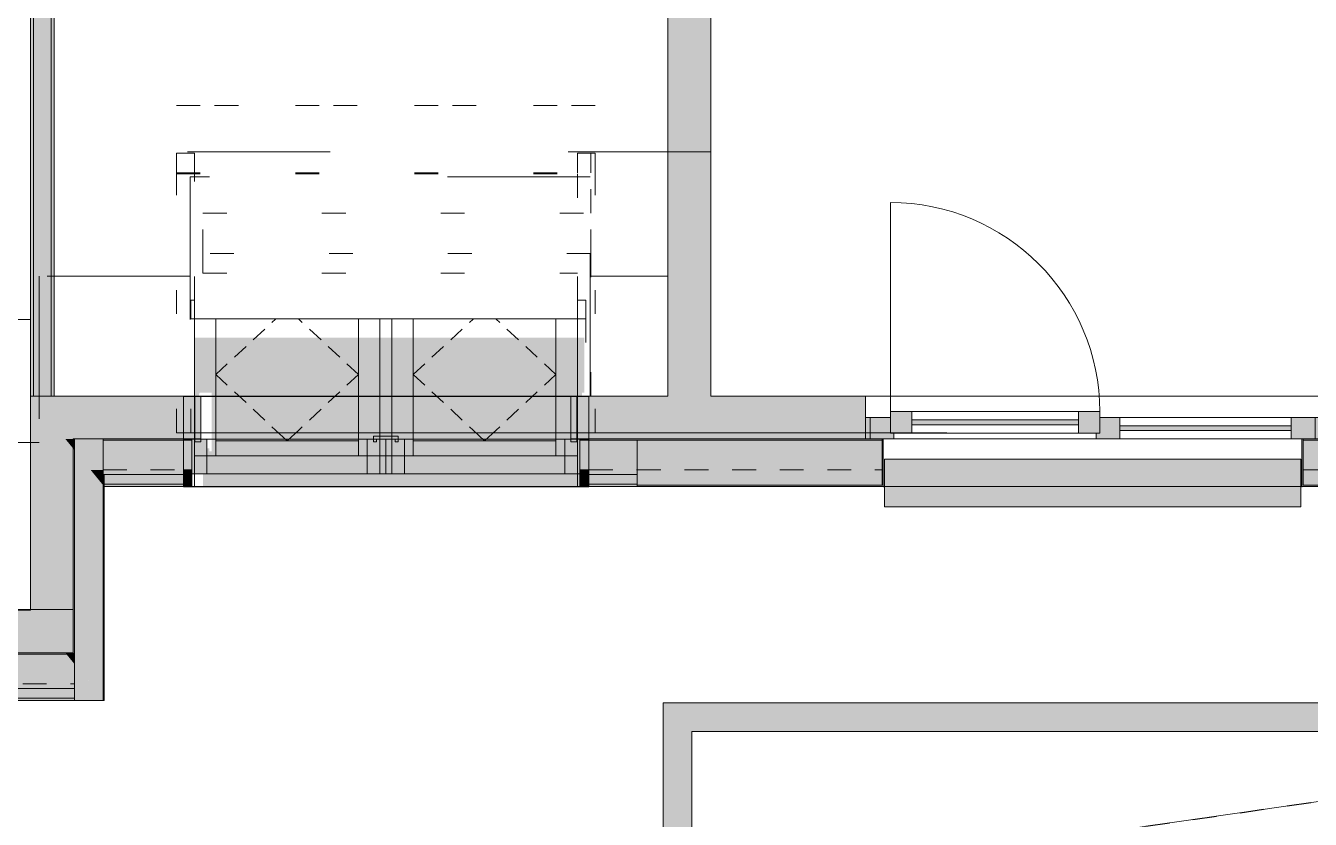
# Model space of a CAD drawing. Header units: metres. Extents: x -4 to 206, y -18 to 45.
# Drawn here: x 180.21 to 185.61, y 8.4 to 11.74 of the extents above; entities that cross this region are included whole.
import ezdxf

# ---------------------------------------------------------------- set-up
doc = ezdxf.new("R2010")
doc.units = ezdxf.units.M
doc.header["$MEASUREMENT"] = 0
for name, pattern in [('Baufluchtlinie', [0.013, 0.008, -0.005]), ('Grenzlinie', [0.008, 0.003, -0.005]), ('UNSICHTBAR', [0.4, 0, -0.4]), ('Wipeout_Contour', [1, 0, -1])]:
    doc.linetypes.add(name, pattern=pattern)
for name, color, linetype in [('110 Wand Aussen', 7, 'Continuous'), ('120 Wand Innen tragend', 7, 'Continuous'), ('130 Wand Innen', 7, 'Continuous'), ('140 Brüstung', 7, 'Continuous'), ('310 Dachkonstruktion massiv', 7, 'Continuous'), ('325 Dachfenster', 7, 'Continuous'), ('815 Raumbegrenzung', 7, 'Continuous'), ('905 VP Beschriftung Übersicht.Übersicht', 7, 'Continuous'), ('Neubau_840 Baulinien', 7, 'Continuous')]:
    doc.layers.add(name, color=color, linetype=linetype)
doc.linetypes.add('Grenze Grundstück', pattern='A,0,[1,415_260415_PP_VA_1_5 2 St1.Shx,S=0.00031746,R=0,X=0,Y=0],-0.04,0', length=0.04)

# ---------------------------------------------------------------- blocks, each defined once
blk = doc.blocks.new('Einfache Fensteröffnung[3]_1', base_point=(168.0292, 39.9833))
at = {"layer": '110 Wand Aussen', "color": 7, "linetype": 'Continuous', "lineweight": 18}
for p, q in [((180.878, 10.0033), (180.878, 10.1833)), ((182.582, 10.0033), (182.582, 10.1833))]:
    blk.add_line(p, q, dxfattribs=at)
at = {"layer": '110 Wand Aussen', "color": 7, "linetype": 'Continuous', "lineweight": 25}
for p, q in [((180.878, 10.1833), (182.582, 10.1833)), ((180.878, 9.8033), (182.582, 9.8033))]:
    blk.add_line(p, q, dxfattribs=at)
at = {"layer": '110 Wand Aussen', "color": 7, "linetype": 'Continuous', "lineweight": 13}
for p, q in [((180.878, 9.9983), (180.878, 10.0033)), ((180.878, 9.8733), (180.878, 9.9983)), ((182.582, 9.9983), (182.582, 10.0033)), ((182.582, 9.8733), (182.582, 9.9983)), ((180.878, 9.8533), (180.878, 9.8733)), ((180.878, 9.8133), (180.878, 9.8533)), ((182.582, 9.8533), (182.582, 9.8733)), ((182.582, 9.8133), (182.582, 9.8533)), ((180.878, 9.8033), (180.878, 9.8133)), ((182.582, 9.8033), (182.582, 9.8133))]:
    blk.add_line(p, q, dxfattribs=at)
blk = doc.blocks.new('Wand_17_1', base_point=(180.5442, 9.8733))
at = {"layer": '110 Wand Aussen', "linetype": 'Continuous', "lineweight": 0, "true_color": 0x000000}
for points in [[(180.2342, 10.0033), (180.3811, 10.0033), (180.2342, 10.1833)], [(180.2342, 10.1833), (180.3811, 10.0033), (180.4142, 10.0033), (180.4142, 10.1833)], [(180.4142, 10.1833), (180.4142, 10.0033), (180.878, 10.0033), (180.878, 10.1833)], [(182.582, 10.1833), (182.582, 10.0033), (182.7842, 10.0033), (182.7842, 10.1833)], [(180.5392, 9.9983), (180.878, 9.9983), (180.878, 10.0033), (180.5392, 10.0033)], [(180.5392, 9.8733), (180.878, 9.8733), (180.878, 9.9983), (180.5392, 9.9983)], [(182.582, 9.9983), (182.7842, 9.9983), (182.7842, 10.0033), (182.582, 10.0033)], [(182.582, 9.8733), (182.7842, 9.8733), (182.7842, 9.9983), (182.582, 9.9983)], [(180.5392, 9.8533), (180.878, 9.8533), (180.878, 9.8733), (180.5392, 9.8733)], [(182.582, 9.8533), (182.7842, 9.8533), (182.7842, 9.8733), (182.582, 9.8733)], [(180.878, 9.8133), (180.5442, 9.8133), (180.5442, 9.8033), (180.878, 9.8033)], [(182.7842, 9.8133), (182.582, 9.8133), (182.582, 9.8033), (182.7842, 9.8033)]]:
    blk.add_hatch(color=18, dxfattribs=at).paths.add_polyline_path(points)
at = {"layer": '110 Wand Aussen', "linetype": 'Continuous', "lineweight": 0, "true_color": 0xffffff}
for points in [[(180.5442, 9.8133), (180.878, 9.8133), (180.878, 9.8533), (180.5442, 9.8533)], [(182.582, 9.8133), (182.7842, 9.8133), (182.7842, 9.8533), (182.582, 9.8533)]]:
    blk.add_hatch(color=7, dxfattribs=at).paths.add_polyline_path(points)
at = {"layer": '110 Wand Aussen', "color": 7, "linetype": 'Continuous', "lineweight": 18}
for p, q in [((180.878, 10.0033), (180.878, 10.1833)), ((182.582, 10.0033), (182.582, 10.1833)), ((180.4192, 10.0033), (180.4142, 10.0033)), ((180.5392, 10.0033), (180.4192, 10.0033)), ((180.5392, 10.0033), (180.878, 10.0033)), ((182.582, 10.0033), (182.7842, 10.0033))]:
    blk.add_line(p, q, dxfattribs=at)
at = {"layer": '110 Wand Aussen', "color": 7, "linetype": 'Continuous', "lineweight": 13}
for p, q in [((180.5392, 10.0033), (180.5392, 9.9983)), ((180.5392, 9.9983), (180.5392, 9.8733)), ((180.5392, 9.9983), (180.878, 9.9983)), ((180.878, 9.9983), (180.878, 10.0033)), ((180.878, 9.8733), (180.878, 9.9983)), ((182.582, 9.9983), (182.582, 10.0033)), ((182.582, 9.9983), (182.7842, 9.9983)), ((182.582, 9.8733), (182.582, 9.9983)), ((180.5392, 9.8733), (180.5392, 9.8533)), ((180.5442, 9.8533), (180.5392, 9.8533)), ((180.5442, 9.8533), (180.5442, 9.8133)), ((180.5442, 9.8533), (180.878, 9.8533)), ((180.878, 9.8533), (180.878, 9.8733)), ((180.878, 9.8133), (180.878, 9.8533)), ((182.582, 9.8533), (182.582, 9.8733)), ((182.582, 9.8533), (182.7842, 9.8533)), ((182.582, 9.8133), (182.582, 9.8533)), ((180.5442, 9.8133), (180.5442, 9.8033)), ((180.5442, 9.8133), (180.878, 9.8133)), ((180.878, 9.8033), (180.878, 9.8133)), ((182.582, 9.8133), (182.7842, 9.8133)), ((182.582, 9.8033), (182.582, 9.8133))]:
    blk.add_line(p, q, dxfattribs=at)
at = {"layer": '110 Wand Aussen', "color": 7, "linetype": 'Baufluchtlinie', "lineweight": 0}
for p, q in [((180.5392, 9.8733), (180.878, 9.8733)), ((182.582, 9.8733), (182.7842, 9.8733))]:
    blk.add_line(p, q, dxfattribs=at)
at = {"layer": '110 Wand Aussen', "color": 7, "linetype": 'Continuous', "lineweight": 18, "flags": 128}
for points in [[(180.2342, 10.1833), (180.2342, 10.0033)], [(180.878, 10.1833), (180.2342, 10.1833)], [(182.7842, 10.1833), (182.582, 10.1833)]]:
    blk.add_lwpolyline(points, dxfattribs=at)
at = {"layer": '110 Wand Aussen', "color": 7, "linetype": 'Continuous', "lineweight": 13, "flags": 128}
for points in [[(182.7842, 9.8733), (182.7842, 9.9983)], [(182.7842, 9.8533), (182.7842, 9.8733)], [(182.7842, 9.8133), (182.7842, 9.8533)], [(180.5442, 9.8033), (180.878, 9.8033)], [(182.582, 9.8033), (182.7842, 9.8033)], [(182.7842, 9.8033), (182.7842, 9.8133)]]:
    blk.add_lwpolyline(points, dxfattribs=at)
at = {"layer": '110 Wand Aussen', "color": 7, "linetype": 'Continuous', "lineweight": 13}
blk.add_blockref('Einfache Fensteröffnung[3]_1', (168.0292, 39.9833), dxfattribs=at)
blk = doc.blocks.new('Einfache Fensteröffnung[5]_1', base_point=(168.0292, 39.9833))
at = {"layer": '110 Wand Aussen', "color": 7, "linetype": 'Continuous', "lineweight": 18}
for p, q in [((177.9453, 9.1033), (177.9453, 9.2833)), ((179.6023, 9.1033), (179.6023, 9.2833))]:
    blk.add_line(p, q, dxfattribs=at)
at = {"layer": '110 Wand Aussen', "color": 7, "linetype": 'Continuous', "lineweight": 25}
for p, q in [((177.9453, 9.2833), (179.6023, 9.2833)), ((177.9453, 8.9033), (179.6023, 8.9033))]:
    blk.add_line(p, q, dxfattribs=at)
at = {"layer": '110 Wand Aussen', "color": 7, "linetype": 'Continuous', "lineweight": 13}
for p, q in [((177.9453, 9.0983), (177.9453, 9.1033)), ((177.9453, 8.9733), (177.9453, 9.0983)), ((179.6023, 9.0983), (179.6023, 9.1033)), ((179.6023, 8.9733), (179.6023, 9.0983)), ((177.9453, 8.9533), (177.9453, 8.9733)), ((179.6023, 8.9533), (179.6023, 8.9733)), ((177.9453, 8.9133), (177.9453, 8.9533)), ((177.9453, 8.9033), (177.9453, 8.9133)), ((179.6023, 8.9133), (179.6023, 8.9533)), ((179.6023, 8.9033), (179.6023, 8.9133))]:
    blk.add_line(p, q, dxfattribs=at)
blk = doc.blocks.new('Wand_24_1', base_point=(177.6942, 8.9733))
at = {"layer": '110 Wand Aussen', "linetype": 'Continuous', "lineweight": 0, "true_color": 0x000000}
for points in [[(177.3842, 9.1033), (177.5311, 9.1033), (177.3842, 9.2833)], [(177.3842, 9.2833), (177.5311, 9.1033), (177.5642, 9.1033), (177.5642, 9.2833)], [(177.5642, 9.2833), (177.5642, 9.1033), (177.9453, 9.1033), (177.9453, 9.2833)], [(179.6023, 9.2833), (179.6023, 9.1033), (180.2342, 9.1033), (180.2342, 9.2833)], [(177.6892, 9.0983), (177.9453, 9.0983), (177.9453, 9.1033), (177.6892, 9.1033)], [(177.6892, 8.9733), (177.9453, 8.9733), (177.9453, 9.0983), (177.6892, 9.0983)], [(179.6023, 9.0983), (180.3851, 9.0983), (180.3811, 9.1033), (179.6023, 9.1033)], [(179.6023, 8.9733), (180.4192, 8.9733), (180.4192, 9.0566), (180.3851, 9.0983), (179.6023, 9.0983)], [(180.3811, 9.1033), (180.3851, 9.0983), (180.4142, 9.0983), (180.4142, 9.1033)], [(180.3851, 9.0983), (180.4142, 9.0627), (180.4142, 9.0983)], [(180.4142, 9.0983), (180.4142, 9.0627), (180.4192, 9.0566), (180.4192, 9.0983)], [(177.6892, 8.9733), (177.6892, 8.9533), (177.9453, 8.9533), (177.9453, 8.9733)], [(179.6023, 8.9733), (179.6023, 8.9533), (180.4192, 8.9533), (180.4192, 8.9733)], [(177.6942, 8.9133), (177.6942, 8.9033), (177.9453, 8.9033), (177.9453, 8.9133)], [(179.6023, 8.9133), (179.6023, 8.9033), (180.4192, 8.9033), (180.4192, 8.9133)]]:
    blk.add_hatch(color=18, dxfattribs=at).paths.add_polyline_path(points)
at = {"layer": '110 Wand Aussen', "linetype": 'Continuous', "lineweight": 0, "true_color": 0xffffff}
for points in [[(177.6942, 8.9533), (177.6942, 8.9133), (177.9453, 8.9133), (177.9453, 8.9533)], [(179.6023, 8.9533), (179.6023, 8.9133), (180.4192, 8.9133), (180.4192, 8.9533)]]:
    blk.add_hatch(color=7, dxfattribs=at).paths.add_polyline_path(points)
at = {"layer": '110 Wand Aussen', "color": 7, "linetype": 'Continuous', "lineweight": 18}
for p, q in [((177.9453, 9.1033), (177.9453, 9.2833)), ((179.6023, 9.1033), (179.6023, 9.2833)), ((177.5692, 9.1033), (177.5642, 9.1033)), ((177.6892, 9.1033), (177.5692, 9.1033)), ((177.6892, 9.1033), (177.9453, 9.1033)), ((179.6023, 9.1033), (180.2342, 9.1033)), ((180.2342, 9.1033), (180.3811, 9.1033)), ((180.3811, 9.1033), (180.4142, 9.1033))]:
    blk.add_line(p, q, dxfattribs=at)
at = {"layer": '110 Wand Aussen', "color": 7, "linetype": 'Continuous', "lineweight": 13}
for p, q in [((177.6892, 9.1033), (177.6892, 9.0983)), ((177.6892, 9.0983), (177.6892, 8.9733)), ((177.6892, 9.0983), (177.9453, 9.0983)), ((177.9453, 9.0983), (177.9453, 9.1033)), ((177.9453, 8.9733), (177.9453, 9.0983)), ((179.6023, 9.0983), (179.6023, 9.1033)), ((179.6023, 9.0983), (180.3851, 9.0983)), ((179.6023, 8.9733), (179.6023, 9.0983)), ((180.3851, 9.0983), (180.4142, 9.0983)), ((180.4142, 9.0983), (180.4192, 9.0983)), ((180.4192, 9.0566), (180.4192, 9.0983)), ((180.4192, 9.0566), (180.4192, 8.9733)), ((177.6892, 8.9733), (177.6892, 8.9533)), ((177.9453, 8.9533), (177.9453, 8.9733)), ((179.6023, 8.9533), (179.6023, 8.9733)), ((180.4192, 8.9733), (180.4192, 8.9533)), ((177.6942, 8.9533), (177.6892, 8.9533)), ((177.6942, 8.9533), (177.6942, 8.9133)), ((177.6942, 8.9533), (177.9453, 8.9533)), ((177.6942, 8.9133), (177.6942, 8.9033)), ((177.6942, 8.9133), (177.9453, 8.9133)), ((177.9453, 8.9133), (177.9453, 8.9533)), ((177.9453, 8.9033), (177.9453, 8.9133)), ((179.6023, 8.9533), (180.4192, 8.9533)), ((179.6023, 8.9133), (179.6023, 8.9533)), ((179.6023, 8.9133), (180.4192, 8.9133)), ((179.6023, 8.9033), (179.6023, 8.9133)), ((180.4192, 8.9533), (180.4192, 8.9133)), ((180.4192, 8.9133), (180.4192, 8.9033))]:
    blk.add_line(p, q, dxfattribs=at)
at = {"layer": '110 Wand Aussen', "color": 7, "linetype": 'Baufluchtlinie', "lineweight": 0}
for p, q in [((177.6892, 8.9733), (177.9453, 8.9733)), ((179.6023, 8.9733), (180.4192, 8.9733))]:
    blk.add_line(p, q, dxfattribs=at)
at = {"layer": '110 Wand Aussen', "color": 7, "linetype": 'Continuous', "lineweight": 18, "flags": 128}
for points in [[(177.3842, 9.2833), (177.3842, 9.1033)], [(177.9453, 9.2833), (177.3842, 9.2833)], [(180.2342, 9.2833), (179.6023, 9.2833)]]:
    blk.add_lwpolyline(points, dxfattribs=at)
at = {"layer": '110 Wand Aussen', "color": 7, "linetype": 'Continuous', "lineweight": 13, "flags": 128}
for points in [[(177.6942, 8.9033), (177.9453, 8.9033)], [(179.6023, 8.9033), (180.4192, 8.9033)]]:
    blk.add_lwpolyline(points, dxfattribs=at)
at = {"layer": '110 Wand Aussen', "color": 7, "linetype": 'Continuous', "lineweight": 13}
blk.add_blockref('Einfache Fensteröffnung[5]_1', (168.0292, 39.9833), dxfattribs=at)
blk = doc.blocks.new('2-Flügelfenster 1+1 27[6]_1', base_point=(168.0292, 39.9833))
at = {"layer": '110 Wand Aussen', "linetype": 'Continuous', "lineweight": 0, "true_color": 0xffffff}
for points in [[(183.8492, 10.0283), (183.9392, 10.0283), (183.9392, 10.1183), (183.8492, 10.1183)], [(184.6392, 10.0283), (184.7292, 10.0283), (184.7292, 10.1183), (184.6392, 10.1183)], [(183.7642, 10.0933), (183.7642, 10.0033), (183.8642, 10.0033), (183.8642, 10.0283), (183.8492, 10.0283), (183.8492, 10.0933)], [(183.9392, 10.0833), (183.9392, 10.0633), (184.6392, 10.0633), (184.6392, 10.0833)], [(184.7642, 10.0033), (184.7642, 10.0933), (184.7292, 10.0933), (184.7292, 10.0283), (184.7142, 10.0283), (184.7142, 10.0033)], [(184.7642, 10.0933), (184.7642, 10.0033), (184.8142, 10.0033), (184.8142, 10.0933)], [(185.5342, 10.0583), (184.8142, 10.0583), (184.8142, 10.0383), (185.5342, 10.0383)], [(185.6342, 10.0033), (185.6342, 10.0933), (185.5342, 10.0933), (185.5342, 10.0033)]]:
    blk.add_hatch(color=7, dxfattribs=at).paths.add_polyline_path(points)
at = {"layer": '110 Wand Aussen', "linetype": 'Continuous', "lineweight": 0, "true_color": 0x000000}
for points in [[(183.7642, 10.0933), (183.7442, 10.0933), (183.7442, 10.0033), (183.7642, 10.0033)], [(185.6342, 10.0033), (185.6542, 10.0033), (185.6542, 10.0933), (185.6342, 10.0933)]]:
    blk.add_hatch(color=18, dxfattribs=at).paths.add_polyline_path(points)
at = {"layer": '110 Wand Aussen', "color": 8, "linetype": 'Continuous', "lineweight": 0}
blk.add_line((183.8492, 10.1183), (183.8492, 10.9983), dxfattribs=at)
at = {"layer": '110 Wand Aussen', "color": 7, "linetype": 'Continuous', "lineweight": 13}
for p, q in [((183.7442, 10.1833), (185.6542, 10.1833)), ((183.8492, 10.0283), (183.8492, 10.1183)), ((183.8492, 10.1183), (183.9392, 10.1183)), ((183.9392, 10.1183), (184.6392, 10.1183)), ((183.9392, 10.1183), (183.9392, 10.0283)), ((184.6392, 10.0283), (184.6392, 10.1183)), ((184.6392, 10.1183), (184.7292, 10.1183)), ((184.7292, 10.1183), (184.7292, 10.0283)), ((183.7642, 10.0933), (183.8492, 10.0933)), ((183.7642, 10.0033), (183.7642, 10.0933)), ((183.8492, 10.0933), (183.8492, 10.0283)), ((183.9392, 10.0833), (184.6392, 10.0833)), ((184.6392, 10.0633), (183.9392, 10.0633)), ((184.7292, 10.0283), (184.7292, 10.0933)), ((184.7292, 10.0933), (184.7642, 10.0933)), ((184.7642, 10.0933), (184.8142, 10.0933)), ((184.8142, 10.0933), (185.5342, 10.0933)), ((184.8142, 10.0933), (184.8142, 10.0033)), ((184.8142, 10.0583), (185.5342, 10.0583)), ((185.5342, 10.0033), (185.5342, 10.0933)), ((185.5342, 10.0933), (185.6342, 10.0933)), ((185.6342, 10.0933), (185.6342, 10.0033)), ((183.8642, 10.0033), (183.7642, 10.0033)), ((183.8142, 10.0033), (183.8192, 10.0033)), ((183.8142, 10.0033), (183.8192, 10.0033)), ((183.8192, 9.9983), (183.8192, 10.0033)), ((183.8192, 9.8733), (183.8192, 9.9983)), ((183.8492, 10.0283), (183.8642, 10.0283)), ((183.9392, 10.0283), (183.8492, 10.0283)), ((183.8642, 10.0283), (183.8642, 10.0033)), ((184.7142, 10.0033), (183.8642, 10.0033)), ((184.6392, 10.0283), (183.9392, 10.0283)), ((184.7292, 10.0283), (184.6392, 10.0283)), ((184.7142, 10.0033), (184.7142, 10.0283)), ((184.7142, 10.0283), (184.7292, 10.0283)), ((184.7642, 10.0033), (184.7142, 10.0033)), ((184.8142, 10.0033), (184.7642, 10.0033)), ((185.5342, 10.0383), (184.8142, 10.0383)), ((185.5342, 10.0033), (184.8142, 10.0033)), ((185.6342, 10.0033), (185.5342, 10.0033)), ((185.5842, 10.0033), (185.5792, 10.0033)), ((185.5842, 10.0033), (185.5792, 10.0033)), ((185.5792, 9.9983), (185.5792, 10.0033)), ((185.5792, 9.8733), (185.5792, 9.9983)), ((185.5842, 10.0033), (185.6542, 10.0033)), ((185.5842, 10.0033), (185.6542, 10.0033)), ((183.8192, 9.8083), (183.8192, 9.8733)), ((185.5792, 9.8083), (185.5792, 9.8733)), ((183.8192, 9.8033), (183.8192, 9.8083)), ((183.8192, 9.8033), (185.5792, 9.8033)), ((185.5792, 9.8033), (185.5792, 9.8083))]:
    blk.add_line(p, q, dxfattribs=at)
at = {"layer": '110 Wand Aussen', "color": 7, "linetype": 'Continuous', "lineweight": 18}
for p, q in [((183.7442, 10.0933), (183.7442, 10.1833)), ((185.6542, 10.0933), (185.6542, 10.1833)), ((183.7442, 10.0033), (183.7442, 10.0933)), ((183.7442, 10.0033), (183.7442, 10.0933)), ((185.6542, 10.0033), (185.6542, 10.0933)), ((185.6542, 10.0033), (185.6542, 10.0933)), ((183.7442, 10.0033), (183.8142, 10.0033)), ((183.7442, 10.0033), (183.8142, 10.0033))]:
    blk.add_line(p, q, dxfattribs=at)
at = {"layer": '110 Wand Aussen', "color": 7, "linetype": 'Continuous', "lineweight": 13, "flags": 128}
for points in [[(183.7642, 10.0933), (183.7442, 10.0933), (183.7442, 10.0033), (183.7642, 10.0033)], [(185.6342, 10.0033), (185.6542, 10.0033), (185.6542, 10.0933), (185.6342, 10.0933)]]:
    blk.add_lwpolyline(points, close=True, dxfattribs=at)
at = {"layer": '110 Wand Aussen', "color": 8, "linetype": 'Continuous', "lineweight": 0}
blk.add_arc((183.8492, 10.1183), 0.88, 0, 90, dxfattribs=at)
at = {"layer": '110 Wand Aussen', "color": 7, "linetype": 'Continuous', "lineweight": 13}
for p in [(183.7442, 10.1833), (185.6542, 10.1833), (183.8192, 9.8033), (185.5792, 9.8033)]:
    blk.add_point(p, dxfattribs=at)
blk = doc.blocks.new('Wand_25_1', base_point=(182.7842, 9.8733))
at = {"layer": '110 Wand Aussen', "linetype": 'Continuous', "lineweight": 0, "true_color": 0x000000}
for points in [[(182.7842, 10.1833), (182.7842, 10.0033), (183.7442, 10.0033), (183.7442, 10.0933), (183.7442, 10.1833)], [(185.6542, 10.1833), (185.8011, 10.0033), (185.8342, 10.0033), (185.8342, 10.1833)], [(185.8011, 10.0033), (185.6542, 10.1833), (185.6542, 10.0033)], [(182.7842, 9.9983), (183.8142, 9.9983), (183.8142, 10.0033), (182.7842, 10.0033)], [(182.7842, 9.9983), (182.7842, 9.8733), (183.8142, 9.8733), (183.8142, 9.9983)], [(183.8142, 9.8033), (183.8192, 9.8033), (183.8192, 10.0033), (183.8142, 10.0033)], [(185.5842, 9.8033), (185.5842, 10.0033), (185.5792, 10.0033), (185.5792, 9.8033)], [(185.8011, 10.0033), (185.5842, 10.0033), (185.5842, 9.9983), (185.8051, 9.9983)], [(185.5842, 9.8733), (185.8392, 9.8733), (185.8392, 9.9566), (185.8051, 9.9983), (185.5842, 9.9983)], [(185.8011, 10.0033), (185.8051, 9.9983), (185.8342, 9.9983), (185.8342, 10.0033)], [(185.8051, 9.9983), (185.8342, 9.9627), (185.8342, 9.9983)], [(185.8342, 10.0033), (185.8342, 9.9983), (185.8392, 9.9983), (185.8392, 10.0033)], [(185.8342, 9.9983), (185.8342, 9.9627), (185.8392, 9.9566), (185.8392, 9.9983)], [(185.8392, 9.9983), (185.8392, 9.9566), (185.9071, 9.8733), (185.9592, 9.8733), (185.9592, 9.9983)], [(185.8392, 9.8733), (185.9071, 9.8733), (185.8392, 9.9566)], [(182.7842, 9.8083), (183.8142, 9.8083), (183.8142, 9.8733), (182.7842, 9.8733)], [(185.9071, 9.8733), (185.5842, 9.8733), (185.5842, 9.8083), (185.9601, 9.8083)], [(185.9071, 9.8733), (185.9592, 9.8095), (185.9592, 9.8733)], [(185.9592, 9.8733), (185.9592, 9.8095), (185.9601, 9.8083), (185.9642, 9.8083), (185.9642, 9.8733)], [(182.7842, 9.8083), (182.7842, 9.8033), (183.8142, 9.8033), (183.8142, 9.8083)], [(185.5842, 9.8033), (185.9642, 9.8033), (185.9601, 9.8083), (185.5842, 9.8083)], [(185.9642, 9.8083), (185.9601, 9.8083), (185.9642, 9.8033)]]:
    blk.add_hatch(color=18, dxfattribs=at).paths.add_polyline_path(points)
at = {"layer": '110 Wand Aussen', "color": 7, "linetype": 'Continuous', "lineweight": 18}
for p, q in [((183.7442, 10.0933), (183.7442, 10.1833)), ((185.6542, 10.0933), (185.6542, 10.1833)), ((183.7442, 10.0033), (183.7442, 10.0933)), ((185.6542, 10.0033), (185.6542, 10.0933)), ((182.7842, 10.0033), (183.7442, 10.0033)), ((183.7442, 10.0033), (183.8142, 10.0033)), ((185.6542, 10.0033), (185.8011, 10.0033))]:
    blk.add_line(p, q, dxfattribs=at)
at = {"layer": '110 Wand Aussen', "color": 7, "linetype": 'Continuous', "lineweight": 13}
for p, q in [((182.7842, 9.9983), (183.8142, 9.9983)), ((183.8142, 10.0033), (183.8192, 10.0033)), ((183.8142, 9.8083), (183.8142, 10.0033)), ((183.8192, 9.9983), (183.8192, 10.0033)), ((183.8192, 9.8733), (183.8192, 9.9983)), ((185.5792, 9.9983), (185.5792, 10.0033)), ((185.5842, 10.0033), (185.5792, 10.0033)), ((185.5792, 9.8733), (185.5792, 9.9983)), ((185.5842, 10.0033), (185.6542, 10.0033)), ((185.5842, 9.8083), (185.5842, 10.0033)), ((185.5842, 9.9983), (185.8051, 9.9983)), ((183.8192, 9.8083), (183.8192, 9.8733)), ((185.5792, 9.8083), (185.5792, 9.8733)), ((182.7842, 9.8083), (183.8142, 9.8083)), ((183.8142, 9.8033), (183.8192, 9.8033)), ((183.8192, 9.8033), (183.8192, 9.8083)), ((185.5792, 9.8033), (185.5792, 9.8083)), ((185.5842, 9.8033), (185.5792, 9.8033)), ((185.5842, 9.8083), (185.9601, 9.8083))]:
    blk.add_line(p, q, dxfattribs=at)
at = {"layer": '110 Wand Aussen', "color": 7, "linetype": 'Baufluchtlinie', "lineweight": 0}
for p, q in [((182.7842, 9.8733), (183.8142, 9.8733)), ((185.5842, 9.8733), (185.8392, 9.8733)), ((185.8392, 9.8733), (185.9071, 9.8733))]:
    blk.add_line(p, q, dxfattribs=at)
at = {"layer": '110 Wand Aussen', "color": 7, "linetype": 'Continuous', "lineweight": 18, "flags": 128}
for points in [[(182.9142, 10.1833), (182.7842, 10.1833)], [(183.7442, 10.1833), (183.0942, 10.1833)]]:
    blk.add_lwpolyline(points, dxfattribs=at)
at = {"layer": '110 Wand Aussen', "color": 7, "linetype": 'Continuous', "lineweight": 13, "flags": 128}
for points in [[(182.7842, 9.8733), (182.7842, 9.9983)], [(182.7842, 9.8083), (182.7842, 9.8733)], [(182.7842, 9.8033), (182.7842, 9.8083)], [(182.7842, 9.8033), (183.8142, 9.8033)], [(185.5842, 9.8033), (185.9642, 9.8033)]]:
    blk.add_lwpolyline(points, dxfattribs=at)
at = {"layer": '310 Dachkonstruktion massiv', "color": 7, "linetype": 'Continuous', "lineweight": 18}
for p, q in [((185.8342, 10.0033), (185.8342, 10.1833)), ((185.8011, 10.0033), (185.8342, 10.0033))]:
    blk.add_line(p, q, dxfattribs=at)
at = {"layer": '310 Dachkonstruktion massiv', "color": 7, "linetype": 'Continuous', "lineweight": 13}
for p, q in [((185.8051, 9.9983), (185.8342, 9.9983)), ((185.8342, 9.9983), (185.8392, 9.9983)), ((185.8392, 9.9983), (185.8392, 10.0033)), ((185.9592, 9.8733), (185.9592, 9.9983)), ((185.9601, 9.8083), (185.9642, 9.8083))]:
    blk.add_line(p, q, dxfattribs=at)
at = {"layer": '310 Dachkonstruktion massiv', "color": 7, "linetype": 'Baufluchtlinie', "lineweight": 0}
for p, q in [((185.9071, 9.8733), (185.9592, 9.8733)), ((185.9592, 9.8733), (185.9642, 9.8733))]:
    blk.add_line(p, q, dxfattribs=at)
at = {"layer": '310 Dachkonstruktion massiv', "color": 7, "linetype": 'Continuous', "lineweight": 13, "flags": 128}
for points in [[(185.9642, 9.8083), (185.9642, 9.8733)], [(185.9642, 9.8033), (185.9642, 9.8083)]]:
    blk.add_lwpolyline(points, dxfattribs=at)
at = {"layer": '110 Wand Aussen', "color": 7, "linetype": 'Continuous', "lineweight": 13}
blk.add_blockref('2-Flügelfenster 1+1 27[6]_1', (168.0292, 39.9833), dxfattribs=at)
blk = doc.blocks.new('Wand_188_1', base_point=(183.0142, 8.1483))
at = {"color": 254, "linetype": 'Wipeout_Contour', "lineweight": 0, "ltscale": 549.091374}
blk.add_wipeout([(182.8942, 8.8933), (183.0142, 8.7733), (183.0142, 8.8933)], dxfattribs=at).dxf.layer = '140 Brüstung'
at = {"color": 254, "linetype": 'Wipeout_Contour', "lineweight": 0, "ltscale": 732.613433}
blk.add_wipeout([(182.8942, 8.7733), (182.8942, 8.2683), (183.0142, 8.2683), (183.0142, 8.7733)], dxfattribs=at).dxf.layer = '140 Brüstung'
at = {"color": 254, "linetype": 'Wipeout_Contour', "lineweight": 0, "ltscale": 549.916337}
blk.add_wipeout([(182.8942, 8.7733), (183.0142, 8.7733), (182.8942, 8.8933)], dxfattribs=at).dxf.layer = '140 Brüstung'
at = {"layer": '140 Brüstung', "color": 7, "linetype": 'Continuous', "lineweight": 18, "flags": 128}
for points in [[(182.8942, 8.8933), (183.0142, 8.8933)], [(182.8942, 8.8933), (182.8942, 8.2683)], [(183.0142, 8.2683), (183.0142, 8.7733)]]:
    blk.add_lwpolyline(points, dxfattribs=at)
blk = doc.blocks.new('Wand_189_1', base_point=(183.0142, 8.7733))
at = {"color": 254, "linetype": 'Wipeout_Contour', "lineweight": 0, "ltscale": 739.754091}
blk.add_wipeout([(183.0142, 8.7733), (186.4397, 8.7733), (186.4397, 8.8933), (183.0142, 8.8933)], dxfattribs=at).dxf.layer = '140 Brüstung'
at = {"layer": '140 Brüstung', "color": 7, "linetype": 'Continuous', "lineweight": 18, "flags": 128}
for points in [[(186.4397, 8.8933), (183.0142, 8.8933)], [(183.0142, 8.7733), (186.4397, 8.7733)]]:
    blk.add_lwpolyline(points, dxfattribs=at)
blk = doc.blocks.new('VELUX VerticalBundle[19]_1', base_point=(168.0292, 39.9833))
at = {"layer": '325 Dachfenster', "linetype": 'Continuous', "lineweight": 0, "true_color": 0x000000}
for points in [[(180.9503, 9.9913), (180.9503, 10.1033), (180.9503, 10.1833), (180.9253, 10.1833), (180.9253, 10.1033), (180.9253, 9.9913)], [(182.5061, 9.9913), (182.5311, 9.9913), (182.5311, 10.1033), (182.5311, 10.1833), (182.5061, 10.1833), (182.5061, 10.1033)], [(180.9232, 10.003), (180.9132, 10.003), (180.9132, 9.856), (180.9232, 9.856)], [(180.9763, 10.003), (180.9232, 10.003), (180.9232, 9.856), (180.9763, 9.856)], [(181.7032, 10.003), (181.6501, 10.003), (181.6501, 9.856), (181.7032, 9.856)], [(181.6759, 9.9912), (181.6884, 9.9912), (181.6884, 10.0028), (181.768, 10.0028), (181.768, 9.9912), (181.7805, 9.9912), (181.7805, 10.0153), (181.6759, 10.0153)], [(181.7282, 10.003), (181.7032, 10.003), (181.7032, 9.856), (181.7282, 9.856)], [(181.7532, 10.003), (181.7282, 10.003), (181.7282, 9.856), (181.7532, 9.856)], [(181.8063, 10.003), (181.7532, 10.003), (181.7532, 9.856), (181.8063, 9.856)], [(182.5332, 10.003), (182.4801, 10.003), (182.4801, 9.856), (182.5332, 9.856)], [(182.5432, 10.003), (182.5332, 10.003), (182.5332, 9.856), (182.5432, 9.856)]]:
    blk.add_hatch(color=18, dxfattribs=at).paths.add_polyline_path(points)
at = {"layer": '325 Dachfenster', "color": 7, "linetype": 'Continuous', "lineweight": 18}
for p, q in [((181.6501, 10.003), (180.9763, 10.003)), ((182.4801, 10.003), (181.8063, 10.003)), ((181.6501, 9.856), (180.9763, 9.856)), ((181.6501, 9.856), (180.9763, 9.856)), ((182.4801, 9.856), (181.8063, 9.856)), ((182.4801, 9.856), (181.8063, 9.856))]:
    blk.add_line(p, q, dxfattribs=at)
at = {"layer": '325 Dachfenster', "color": 7, "linetype": 'Continuous', "lineweight": 18, "flags": 128}
for points in [[(180.9503, 9.9913), (180.9253, 9.9913), (180.9253, 10.1033), (180.9253, 10.1833), (180.9503, 10.1833), (180.9503, 10.1033)], [(182.5061, 9.9913), (182.5311, 9.9913), (182.5311, 10.1033), (182.5311, 10.1833), (182.5061, 10.1833), (182.5061, 10.1033)], [(180.9232, 10.003), (180.9132, 10.003), (180.9132, 9.856), (180.9232, 9.856)], [(181.6759, 9.9912), (181.6759, 10.0153), (181.7805, 10.0153), (181.7805, 9.9912), (181.768, 9.9912), (181.768, 10.0028), (181.6884, 10.0028), (181.6884, 9.9912)], [(181.7282, 10.003), (181.7032, 10.003), (181.7032, 9.856), (181.7282, 9.856)], [(181.7532, 10.003), (181.7282, 10.003), (181.7282, 9.856), (181.7532, 9.856)], [(182.5432, 10.003), (182.5332, 10.003), (182.5332, 9.856), (182.5432, 9.856)]]:
    blk.add_lwpolyline(points, close=True, dxfattribs=at)
at = {"layer": '325 Dachfenster', "color": 7, "linetype": 'Continuous', "lineweight": 13, "flags": 128}
for points in [[(180.9763, 10.003), (180.9232, 10.003), (180.9232, 9.856), (180.9763, 9.856)], [(181.7032, 10.003), (181.6501, 10.003), (181.6501, 9.856), (181.7032, 9.856)], [(181.8063, 10.003), (181.7532, 10.003), (181.7532, 9.856), (181.8063, 9.856)], [(182.5332, 10.003), (182.4801, 10.003), (182.4801, 9.856), (182.5332, 9.856)]]:
    blk.add_lwpolyline(points, close=True, dxfattribs=at)
blk = doc.blocks.new('Wand_214_1', base_point=(180.878, 9.8733))
at = {"layer": '325 Dachfenster', "linetype": 'Continuous', "lineweight": 0, "true_color": 0x000000}
for points in [[(180.878, 10.1833), (180.878, 10.0033), (180.9253, 10.0033), (180.9253, 10.1033), (180.9253, 10.1833)], [(182.5311, 10.1033), (182.5311, 10.0033), (182.582, 10.0033), (182.582, 10.1833), (182.5311, 10.1833)], [(180.878, 10.0033), (180.878, 9.9983), (180.9132, 9.9983), (180.9132, 10.0033)], [(180.878, 9.8733), (180.9132, 9.8733), (180.9132, 9.9983), (180.878, 9.9983)], [(182.5432, 9.9983), (182.582, 9.9983), (182.582, 10.0033), (182.5432, 10.0033)], [(182.5432, 9.8733), (182.582, 9.8733), (182.582, 9.9983), (182.5432, 9.9983)], [(180.878, 9.8533), (180.9132, 9.8533), (180.9132, 9.8733), (180.878, 9.8733)], [(182.5432, 9.8533), (182.582, 9.8533), (182.582, 9.8733), (182.5432, 9.8733)], [(180.9132, 9.8133), (180.878, 9.8133), (180.878, 9.8033), (180.9132, 9.8033)], [(182.582, 9.8133), (182.5432, 9.8133), (182.5432, 9.8033), (182.582, 9.8033)]]:
    blk.add_hatch(color=18, dxfattribs=at).paths.add_polyline_path(points)
at = {"layer": '325 Dachfenster', "linetype": 'Continuous', "lineweight": 0, "true_color": 0xffffff}
for points in [[(180.878, 9.8133), (180.9132, 9.8133), (180.9132, 9.8533), (180.878, 9.8533)], [(182.5432, 9.8133), (182.582, 9.8133), (182.582, 9.8533), (182.5432, 9.8533)]]:
    blk.add_hatch(color=7, dxfattribs=at).paths.add_polyline_path(points)
at = {"layer": '325 Dachfenster', "color": 7, "linetype": 'Continuous', "lineweight": 18}
for p, q in [((180.9503, 10.1033), (180.9503, 10.1833)), ((182.5061, 10.1033), (182.5061, 10.1833)), ((180.9503, 10.0033), (180.9503, 10.1033)), ((182.5061, 10.0033), (182.5061, 10.1033)), ((180.878, 10.0033), (180.9132, 10.0033)), ((180.9503, 10.0033), (180.9132, 10.0033)), ((180.9132, 10.0033), (180.9132, 9.8033)), ((182.5061, 10.0033), (182.5432, 10.0033)), ((182.5432, 10.0033), (182.582, 10.0033)), ((182.5432, 10.0033), (182.5432, 9.8033))]:
    blk.add_line(p, q, dxfattribs=at)
at = {"layer": '325 Dachfenster', "color": 7, "linetype": 'Continuous', "lineweight": 13}
for p, q in [((180.878, 9.9983), (180.9132, 9.9983)), ((182.5432, 9.9983), (182.582, 9.9983)), ((180.878, 9.8533), (180.9132, 9.8533)), ((182.5432, 9.8533), (182.582, 9.8533)), ((180.878, 9.8133), (180.9132, 9.8133)), ((182.5432, 9.8133), (182.582, 9.8133))]:
    blk.add_line(p, q, dxfattribs=at)
at = {"layer": '325 Dachfenster', "color": 7, "linetype": 'Baufluchtlinie', "lineweight": 0}
for p, q in [((180.878, 9.8733), (180.9132, 9.8733)), ((182.5432, 9.8733), (182.582, 9.8733))]:
    blk.add_line(p, q, dxfattribs=at)
at = {"layer": '325 Dachfenster', "color": 7, "linetype": 'Continuous', "lineweight": 18, "flags": 128}
for points in [[(180.9253, 10.1833), (180.878, 10.1833)], [(182.582, 10.1833), (182.5311, 10.1833)]]:
    blk.add_lwpolyline(points, dxfattribs=at)
at = {"layer": '325 Dachfenster', "color": 7, "linetype": 'Continuous', "lineweight": 13, "flags": 128}
for points in [[(180.878, 9.8033), (180.9132, 9.8033)], [(182.5432, 9.8033), (182.582, 9.8033)]]:
    blk.add_lwpolyline(points, dxfattribs=at)
at = {"layer": '325 Dachfenster', "color": 7, "linetype": 'Continuous', "lineweight": 13}
blk.add_blockref('VELUX VerticalBundle[19]_1', (168.0292, 39.9833), dxfattribs=at)
blk = doc.blocks.new('Dachfläche_11_1', base_point=(177.5643, 9.1033))
at = {"layer": '310 Dachkonstruktion massiv', "linetype": 'Continuous', "lineweight": 0, "true_color": 0x000000}
for points in [[(177.5643, 9.2861), (177.5643, 9.1033), (177.9453, 9.1033), (177.9453, 9.2861)], [(180.4143, 9.2861), (179.6053, 9.2861), (179.6053, 9.1033), (180.4143, 9.1033)]]:
    blk.add_hatch(color=18, dxfattribs=at).paths.add_polyline_path(points)
at = {"layer": '310 Dachkonstruktion massiv', "color": 7, "linetype": 'Continuous', "lineweight": 18}
for p, q in [((177.5643, 9.2861), (177.5643, 9.1033)), ((177.9453, 9.2861), (177.5643, 9.2861)), ((177.9453, 9.2861), (177.9453, 9.1033)), ((180.4143, 9.2861), (179.6053, 9.2861)), ((179.6053, 9.2861), (179.6053, 9.1033)), ((180.4143, 9.2861), (180.4143, 9.1033)), ((177.9453, 9.1033), (177.5643, 9.1033)), ((180.4143, 9.1033), (179.6053, 9.1033))]:
    blk.add_line(p, q, dxfattribs=at)
blk = doc.blocks.new('VELUX SlopeRoofBundle[13]_1', base_point=(168.0292, 39.9833))
at = {"layer": '325 Dachfenster', "linetype": 'Continuous', "lineweight": 0, "flags": 128}
for points in [[(180.9232, 10.5088), (180.9232, 10.0295), (180.9232, 9.9321), (180.9232, 9.8033)], [(180.9232, 10.5088), (182.5332, 10.5088)], [(181.0132, 10.5088), (181.0132, 9.9321)], [(181.2657, 10.5088), (181.2647, 10.5079), (181.2495, 10.4937)], [(181.3606, 10.5088), (181.3617, 10.5079), (181.3769, 10.4937)], [(181.6132, 10.5088), (181.6132, 9.9321)], [(181.7032, 10.5088), (181.7032, 9.9321)], [(181.7532, 10.5088), (181.7532, 9.9321)], [(181.8432, 10.5088), (181.8432, 9.9321)], [(182.0957, 10.5088), (182.0947, 10.5079), (182.0795, 10.4937)], [(182.1906, 10.5088), (182.1917, 10.5079), (182.2069, 10.4937)], [(182.4432, 10.5088), (182.4432, 9.9321)], [(182.5332, 10.5088), (182.5332, 10.0295), (182.5332, 9.9321), (182.5332, 9.8033)], [(181.2192, 10.4656), (181.1707, 10.4206)], [(181.4072, 10.4656), (181.4557, 10.4206)], [(182.0492, 10.4656), (182.0007, 10.4206)], [(182.2372, 10.4656), (182.2857, 10.4206)], [(181.1404, 10.3925), (181.0919, 10.3474)], [(181.486, 10.3925), (181.5344, 10.3474)], [(181.9704, 10.3925), (181.9219, 10.3474)], [(182.316, 10.3925), (182.3644, 10.3474)], [(181.0617, 10.3193), (181.0132, 10.2743)], [(181.5647, 10.3193), (181.6132, 10.2743)], [(181.8917, 10.3193), (181.8432, 10.2743)], [(182.3947, 10.3193), (182.4432, 10.2743)], [(181.0617, 10.2293), (181.0132, 10.2743)], [(181.5647, 10.2293), (181.6132, 10.2743)], [(181.8917, 10.2293), (181.8432, 10.2743)], [(182.3947, 10.2293), (182.4432, 10.2743)], [(181.1404, 10.1562), (181.0919, 10.2012)], [(181.486, 10.1562), (181.5344, 10.2012)], [(181.9704, 10.1562), (181.9219, 10.2012)], [(182.316, 10.1562), (182.3644, 10.2012)], [(181.2192, 10.083), (181.1707, 10.128)], [(181.4072, 10.083), (181.4557, 10.128)], [(182.0492, 10.083), (182.0007, 10.128)], [(182.2372, 10.083), (182.2857, 10.128)], [(181.3132, 9.9957), (181.2647, 10.0407), (181.2495, 10.0549)], [(181.3132, 9.9957), (181.3617, 10.0407), (181.3769, 10.0549)], [(182.1432, 9.9957), (182.0947, 10.0407), (182.0795, 10.0549)], [(182.1432, 9.9957), (182.1917, 10.0407), (182.2069, 10.0549)], [(181.0132, 9.9957), (181.6132, 9.9957)], [(181.8432, 9.9957), (182.4432, 9.9957)], [(182.5332, 9.9321), (180.9232, 9.9321)], [(182.5332, 9.8033), (181.7282, 9.8033), (180.9232, 9.8033)]]:
    blk.add_lwpolyline(points, dxfattribs=at)
blk = doc.blocks.new('Dachfläche_19_1', base_point=(182.6082, 10.0295))
at = {"layer": '325 Dachfenster', "color": 255, "linetype": 'UNSICHTBAR', "lineweight": 13, "flags": 128}
for points in [[(182.6082, 11.4062), (180.8482, 11.4062)], [(180.8482, 11.4062), (180.8482, 11.4062)], [(182.6082, 11.4062), (180.8482, 11.4062)], [(180.8482, 11.4062), (180.8482, 11.4061)], [(180.8482, 11.4061), (182.6082, 11.4061)], [(182.6082, 11.4062), (182.6082, 11.4062)], [(182.6082, 11.4061), (182.6082, 11.4062)], [(180.8482, 11.2062), (180.9232, 11.2062)], [(180.8482, 11.2061), (180.8482, 11.2062)], [(180.8482, 11.2061), (180.9232, 11.2061)], [(180.8482, 11.1233), (180.8482, 11.2061)], [(180.9232, 11.2061), (180.9232, 11.2062)], [(180.9232, 11.1233), (180.9232, 11.2061)], [(182.5332, 11.2062), (182.6082, 11.2062)], [(182.5332, 11.2061), (182.5332, 11.2062)], [(182.5332, 11.2061), (182.6082, 11.2061)], [(182.5332, 11.2056), (182.5332, 11.2061)], [(182.5332, 11.2056), (182.5893, 11.2056)], [(182.5332, 11.2056), (182.5332, 11.1233)], [(182.5893, 11.1233), (182.5893, 11.2056)], [(182.6082, 11.2061), (182.6082, 11.2062)], [(182.6082, 11.1233), (182.6082, 11.2061)], [(180.8482, 11.1233), (182.6082, 11.1233)], [(180.8482, 11.1233), (180.8482, 11.1183)], [(180.8482, 10.0295), (180.8482, 11.1183)], [(180.8482, 11.1183), (182.6082, 11.1183)], [(180.9232, 10.5866), (180.9232, 11.1183)], [(182.5332, 11.1183), (182.5332, 10.9536)], [(182.5893, 10.9536), (182.5893, 11.1183)], [(182.6082, 11.1183), (182.6082, 11.1233)], [(182.6082, 10.0295), (182.6082, 11.1183)], [(180.9593, 10.9536), (182.5893, 10.9536)], [(180.9593, 10.7839), (180.9593, 10.9536)], [(182.5893, 10.7839), (182.5893, 10.9536)], [(180.9593, 10.7014), (180.9593, 10.7839)], [(182.5893, 10.7839), (180.9593, 10.7839)], [(182.5893, 10.7839), (182.5893, 10.0295)], [(180.9593, 10.7014), (182.5332, 10.7014)], [(182.5332, 10.5866), (182.5332, 10.7014)], [(180.909, 10.5866), (180.9232, 10.5866)], [(180.909, 10.5088), (180.909, 10.5866)], [(180.9232, 10.5088), (180.9232, 10.5866)], [(182.5332, 10.5866), (182.5332, 10.5088)], [(182.5332, 10.5866), (182.569, 10.5866)], [(182.569, 10.5088), (182.569, 10.5866)], [(180.909, 10.5088), (180.9232, 10.5088)], [(180.909, 10.0295), (180.909, 10.5088)], [(182.5332, 10.5088), (182.569, 10.5088)], [(182.569, 10.5088), (182.569, 10.0295)], [(180.8482, 10.0295), (180.909, 10.0295)], [(180.9232, 10.0295), (180.909, 10.0295)], [(182.569, 10.0295), (182.5332, 10.0295)], [(182.569, 10.0295), (182.5893, 10.0295)], [(182.5893, 10.0295), (182.6082, 10.0295)]]:
    blk.add_lwpolyline(points, dxfattribs=at)
at = {"layer": '325 Dachfenster', "linetype": 'Continuous', "lineweight": 0}
blk.add_blockref('VELUX SlopeRoofBundle[13]_1', (168.0292, 39.9833), dxfattribs=at)
blk = doc.blocks.new('Wand_236_1', base_point=(180.5442, 9.8733))
at = {"layer": '110 Wand Aussen', "linetype": 'Continuous', "lineweight": 0, "true_color": 0x000000}
for points in [[(180.2342, 10.0033), (180.2342, 9.2833), (180.4142, 9.2833), (180.4142, 9.9627), (180.3811, 10.0033)], [(180.4142, 10.0033), (180.3811, 10.0033), (180.3851, 9.9983), (180.4142, 9.9983)], [(180.4142, 9.9983), (180.3851, 9.9983), (180.4142, 9.9627)], [(180.4192, 10.0033), (180.4142, 10.0033), (180.4142, 9.9983), (180.4192, 9.9983)], [(180.4192, 9.9983), (180.4142, 9.9983), (180.4142, 9.9627), (180.4192, 9.9566)], [(180.5392, 10.0033), (180.4192, 10.0033), (180.4192, 9.9983), (180.5392, 9.9983)], [(180.5392, 9.9983), (180.4192, 9.9983), (180.4192, 9.9566), (180.4871, 9.8733), (180.5392, 9.8733)], [(180.4192, 9.1033), (180.4192, 9.9566), (180.4142, 9.9627), (180.4142, 9.1033)], [(180.5392, 8.9095), (180.5392, 9.8095), (180.4192, 9.9566), (180.4192, 9.0566)], [(180.5392, 9.8733), (180.4871, 9.8733), (180.5034, 9.8533), (180.5392, 9.8533)], [(180.5392, 9.8533), (180.5034, 9.8533), (180.5361, 9.8133), (180.5392, 9.8133)], [(180.5442, 9.8533), (180.5392, 9.8533), (180.5392, 9.8133), (180.5442, 9.8133)], [(180.5392, 9.8133), (180.5361, 9.8133), (180.5392, 9.8095)], [(180.5392, 9.8133), (180.5392, 9.8095), (180.5442, 9.8033), (180.5442, 9.8133)], [(180.5442, 8.9033), (180.5442, 9.8033), (180.5392, 9.8095), (180.5392, 8.9095)], [(180.2342, 9.2833), (180.2342, 9.1033), (180.3811, 9.1033)], [(180.2342, 9.2833), (180.3811, 9.1033), (180.4142, 9.1033), (180.4142, 9.2833)], [(180.4142, 9.1033), (180.4142, 9.0983), (180.4192, 9.0983), (180.4192, 9.1033)], [(180.4192, 8.9733), (180.4871, 8.9733), (180.4192, 9.0566)], [(180.4192, 8.9533), (180.5034, 8.9533), (180.4871, 8.9733), (180.4192, 8.9733)], [(180.4192, 8.9133), (180.5361, 8.9133), (180.5034, 8.9533), (180.4192, 8.9533)], [(180.5392, 8.9095), (180.5361, 8.9133), (180.4192, 8.9133), (180.4192, 8.9033), (180.5392, 8.9033)], [(180.5392, 8.9095), (180.5392, 8.9033), (180.5442, 8.9033)]]:
    blk.add_hatch(color=18, dxfattribs=at).paths.add_polyline_path(points)
at = {"layer": '110 Wand Aussen', "color": 7, "linetype": 'Continuous', "lineweight": 18}
for p, q in [((180.4142, 10.0033), (180.4142, 9.9983)), ((180.4192, 10.0033), (180.4142, 10.0033)), ((180.4142, 9.9983), (180.4142, 9.9627)), ((180.5392, 10.0033), (180.4192, 10.0033)), ((180.4142, 9.2833), (180.4142, 9.9627)), ((180.4142, 9.1033), (180.4142, 9.2833)), ((180.2342, 9.1033), (180.3811, 9.1033)), ((180.3811, 9.1033), (180.4142, 9.1033))]:
    blk.add_line(p, q, dxfattribs=at)
at = {"layer": '110 Wand Aussen', "color": 7, "linetype": 'Continuous', "lineweight": 13}
for p, q in [((180.4192, 10.0033), (180.4192, 9.9983)), ((180.4192, 9.9983), (180.4192, 9.9566)), ((180.5392, 10.0033), (180.5392, 9.9983)), ((180.5392, 9.9983), (180.5392, 9.8733)), ((180.4192, 9.1033), (180.4192, 9.9566)), ((180.5392, 9.8733), (180.5392, 9.8533)), ((180.5392, 9.8533), (180.5392, 9.8133)), ((180.5442, 9.8533), (180.5392, 9.8533)), ((180.5442, 9.8533), (180.5442, 9.8133)), ((180.5392, 9.8133), (180.5392, 9.8095)), ((180.5392, 8.9095), (180.5392, 9.8095)), ((180.5442, 9.8133), (180.5442, 9.8033)), ((180.4142, 9.0983), (180.4192, 9.0983)), ((180.4192, 9.0983), (180.4192, 9.1033)), ((180.4192, 9.0566), (180.4192, 9.0983)), ((180.4192, 9.0566), (180.4192, 8.9733)), ((180.4192, 8.9733), (180.4192, 8.9533)), ((180.4192, 8.9533), (180.4192, 8.9133)), ((180.4192, 8.9133), (180.4192, 8.9033)), ((180.5392, 8.9095), (180.5392, 8.9033))]:
    blk.add_line(p, q, dxfattribs=at)
at = {"layer": '110 Wand Aussen', "color": 7, "linetype": 'Continuous', "lineweight": 18, "flags": 128}
blk.add_lwpolyline([(180.2342, 10.0033), (180.2342, 9.2833)], dxfattribs=at)
at = {"layer": '110 Wand Aussen', "color": 7, "linetype": 'Continuous', "lineweight": 13, "flags": 128}
for points in [[(180.5442, 8.9033), (180.5442, 9.8033)], [(180.5392, 8.9033), (180.4192, 8.9033)], [(180.5442, 8.9033), (180.5392, 8.9033)]]:
    blk.add_lwpolyline(points, dxfattribs=at)
blk = doc.blocks.new('Wand_237_1', base_point=(180.3342, 10.1833))
at = {"layer": '130 Wand Innen', "linetype": 'Continuous', "lineweight": 0, "true_color": 0x000000}
for points in [[(180.2342, 14.2083), (180.2342, 10.1833), (180.2467, 10.1833), (180.2467, 14.2083)], [(180.3217, 10.1833), (180.3217, 14.2083), (180.2467, 14.2083), (180.2467, 10.1833)], [(180.3342, 10.1833), (180.3342, 14.2083), (180.3217, 14.2083), (180.3217, 10.1833)]]:
    blk.add_hatch(color=18, dxfattribs=at).paths.add_polyline_path(points)
at = {"layer": '130 Wand Innen', "color": 7, "linetype": 'Continuous', "lineweight": 18}
for p, q in [((180.2467, 14.2083), (180.2467, 10.1833)), ((180.3217, 10.1833), (180.3217, 14.2083))]:
    blk.add_line(p, q, dxfattribs=at)
at = {"layer": '130 Wand Innen', "color": 7, "linetype": 'Continuous', "lineweight": 18, "flags": 128}
for points in [[(180.3342, 14.2083), (180.2342, 14.2083)], [(180.2342, 14.2083), (180.2342, 10.1833)], [(180.3342, 10.1833), (180.3342, 14.2083)], [(180.2342, 10.1833), (180.3342, 10.1833)]]:
    blk.add_lwpolyline(points, dxfattribs=at)
blk = doc.blocks.new('Wand_238_1', base_point=(183.0942, 9.8733))
at = {"layer": '120 Wand Innen tragend', "linetype": 'Continuous', "lineweight": 0, "true_color": 0x000000}
blk.add_hatch(color=18, dxfattribs=at).paths.add_polyline_path([(183.0942, 10.1833), (183.0942, 14.1333), (182.9142, 14.1333), (182.9142, 10.1833)])
at = {"layer": '120 Wand Innen tragend', "color": 7, "linetype": 'Continuous', "lineweight": 18, "flags": 128}
for points in [[(183.0942, 14.1333), (182.9142, 14.1333)], [(182.9142, 14.1333), (182.9142, 10.1833)], [(183.0942, 10.1833), (183.0942, 14.1333)]]:
    blk.add_lwpolyline(points, dxfattribs=at)

msp = doc.modelspace()

# ---------------------------------------------------------------- hatches: boundary and pattern name
at = {"layer": '905 VP Beschriftung Übersicht.Übersicht', "linetype": 'Continuous', "lineweight": 0}
msp.add_hatch(color=255, dxfattribs=at).paths.add_polyline_path([(182.5627, 10.4293), (182.5627, 10.1978), (182.5521, 10.1978), (182.5521, 9.803), (180.9963, 9.803), (180.9963, 10.1978), (180.946, 10.1978), (180.945, 10.197), (180.9421, 10.1862), (180.9423, 10.1856), (180.9458, 10.1833), (180.9232, 10.1833), (180.9232, 10.4293)])
at = {"layer": '905 VP Beschriftung Übersicht.Übersicht', "linetype": 'Continuous', "lineweight": 0, "true_color": 0x2a2e32}
msp.add_hatch(color=250, dxfattribs=at).paths.add_polyline_path([(182.5627, 10.4293), (182.5627, 10.1978), (182.5521, 10.1978), (182.5504, 10.1978), (182.5493, 10.1966), (182.5493, 10.1833), (182.5521, 10.1833), (182.5521, 9.9513), (182.5621, 9.9513), (182.5621, 9.9633), (182.5892, 9.9633), (182.5892, 9.803), (180.9592, 9.803), (180.9592, 9.9633), (180.9863, 9.9633), (180.9863, 9.9513), (180.9963, 9.9513), (180.9963, 10.1833), (180.9991, 10.1833), (180.9991, 10.1966), (180.998, 10.1978), (180.946, 10.1978), (180.945, 10.197), (180.9421, 10.1862), (180.9423, 10.1856), (180.9458, 10.1833), (180.9232, 10.1833), (180.9232, 10.4293)])
at = {"layer": '905 VP Beschriftung Übersicht.Übersicht', "linetype": 'Continuous', "lineweight": 13}
msp.add_hatch(color=8, dxfattribs=at).paths.add_polyline_path([(183.8242, 9.9183), (185.5742, 9.9183), (185.5742, 9.7183), (183.8242, 9.7183)])

# ---------------------------------------------------------------- linework, layer by layer
at = {"color": 5, "linetype": 'Continuous', "lineweight": 13}
msp.add_line((180.8482, 10.0295), (184.0864, 10.0295), dxfattribs=at)
at = {"layer": '310 Dachkonstruktion massiv', "color": 8, "linetype": 'Grenzlinie', "lineweight": 13, "ltscale": 200}
for p, q in [((180.3342, 10.688), (180.9051, 10.688)), ((182.5871, 10.688), (182.9142, 10.688))]:
    msp.add_line(p, q, dxfattribs=at)
for points in [[(183.0942, 11.2111), (180.2342, 11.2111), (180.2342, 10.5061), (177.3842, 10.5061), (177.3842, 10.6583)], [(182.5871, 10.1833), (182.5871, 11.1061), (180.9051, 11.1061), (180.9051, 10.1833)], [(180.9051, 10.688), (180.2712, 10.688), (180.2712, 9.988), (179.6023, 9.988)]]:
    msp.add_lwpolyline(points, dxfattribs=at)
at = {"layer": '815 Raumbegrenzung', "color": 8, "linetype": 'Grenzlinie', "lineweight": 13, "ltscale": 200}
msp.add_lwpolyline([(183.7442, 15.5605), (183.7442, 17.9305), (186.609, 17.9305), (186.5758, 10.1833), (183.0942, 10.1833), (183.0942, 14.2333), (183.7442, 14.2333), (183.7442, 14.6333), (183.6442, 14.6333), (183.6442, 15.5605)], close=True, dxfattribs=at)
at = {"layer": '905 VP Beschriftung Übersicht.Übersicht', "color": 7, "linetype": 'Continuous', "lineweight": 13, "flags": 128}
msp.add_lwpolyline([(183.8242, 9.9183), (185.5742, 9.9183), (185.5742, 9.7183), (183.8242, 9.7183)], close=True, dxfattribs=at)

# ---------------------------------------------------------------- block references
at = {"layer": '110 Wand Aussen', "color": 7, "lineweight": 25}
for name, p in [('Wand_25_1', (182.7842, 9.8733)), ('Wand_17_1', (180.5442, 9.8733)), ('Wand_236_1', (180.5442, 9.8733)), ('Wand_24_1', (177.6942, 8.9733))]:
    msp.add_blockref(name, p, dxfattribs=at)
at = {"layer": '120 Wand Innen tragend', "color": 7, "lineweight": 35}
msp.add_blockref('Wand_238_1', (183.0942, 9.8733), dxfattribs=at)
at = {"layer": '130 Wand Innen', "color": 7, "lineweight": 35}
msp.add_blockref('Wand_237_1', (180.3342, 10.1833), dxfattribs=at)
at = {"layer": '140 Brüstung', "color": 7, "lineweight": 18}
msp.add_blockref('Wand_188_1', (183.0142, 8.1483), dxfattribs=at)
at = {"layer": '310 Dachkonstruktion massiv', "color": 255, "linetype": 'UNSICHTBAR', "lineweight": 13}
msp.add_blockref('Dachfläche_11_1', (177.5643, 9.1033), dxfattribs=at)
at = {"layer": '325 Dachfenster', "color": 7, "linetype": 'Continuous', "lineweight": 13, "true_color": 0xf4f4f4}
msp.add_blockref('Dachfläche_19_1', (182.6082, 10.0295), dxfattribs=at)
at = {"layer": '325 Dachfenster', "color": 7, "lineweight": 25}
msp.add_blockref('Wand_214_1', (180.878, 9.8733), dxfattribs=at)

# ---------------------------------------------------------------- next in the draw order: block references
at = {"layer": '140 Brüstung', "color": 7, "lineweight": 18}
msp.add_blockref('Wand_189_1', (183.0142, 8.7733), dxfattribs=at)

# ---------------------------------------------------------------- next in the draw order: hatches: boundary and pattern name
at = {"layer": '905 VP Beschriftung Übersicht.Übersicht', "linetype": 'Continuous', "lineweight": 0}
msp.add_hatch(color=255, dxfattribs=at).paths.add_polyline_path([(171.8442, 6.7733), (171.8442, 7.2983), (171.8442, 7.4183), (177.0393, 7.4183), (177.5742, 7.4952), (177.5742, 8.4033), (177.6942, 8.4033), (177.6942, 8.2683), (182.8942, 8.2683), (182.8942, 8.7733), (182.8942, 8.8933), (186.4402, 8.8933), (186.4402, 8.7733), (183.0142, 8.7733), (183.0142, 8.2683), (183.0142, 8.1483), (177.6942, 8.1483), (177.6942, 7.3912), (177.0393, 7.2983), (171.9642, 7.2983), (171.9642, 6.7733), (171.9642, 6.6533), (168.5382, 6.6533), (168.5382, 6.7733)])

# ---------------------------------------------------------------- next in the draw order: linework, layer by layer
at = {"layer": '905 VP Beschriftung Übersicht.Übersicht', "color": 7, "linetype": 'Continuous', "lineweight": 13, "flags": 128}
msp.add_lwpolyline([(171.8442, 6.7733), (171.8442, 7.2983), (171.8442, 7.4183), (177.0393, 7.4183), (177.5742, 7.4952), (177.5742, 8.4033), (177.6942, 8.4033), (177.6942, 8.2683), (182.8942, 8.2683), (182.8942, 8.7733), (182.8942, 8.8933), (186.4402, 8.8933), (186.4402, 8.7733), (183.0142, 8.7733), (183.0142, 8.2683), (183.0142, 8.1483), (177.6942, 8.1483), (177.6942, 7.3912), (177.0393, 7.2983), (171.9642, 7.2983), (171.9642, 6.7733), (171.9642, 6.6533), (168.5382, 6.6533), (168.5382, 6.7733)], close=True, dxfattribs=at)
at = {"layer": 'Neubau_840 Baulinien', "color": 254, "linetype": 'Grenze Grundstück', "lineweight": 13, "true_color": 0xe3e3e3}
msp.add_lwpolyline([(168.0292, 39.9831), (187.0142, 39.9821), (186.9872, 28.5382), (186.9327, 20.413), (186.8778, 8.6553), (168.0957, 5.9564), (168.0856, 27.7802)], close=True, dxfattribs=at)
at = {"layer": 'Neubau_840 Baulinien', "color": 1, "linetype": 'Grenzlinie', "lineweight": 25, "true_color": 0xfb0106}
msp.add_lwpolyline([(131.1605, 0.7677), (149.2093, 3.1286), (149.0612, -0.2446), (168.1481, 2.5646), (168.0957, 5.9564), (186.8778, 8.6553), (205.8068, 11.6763)], dxfattribs=at)

doc.saveas('drawing.dxf')
